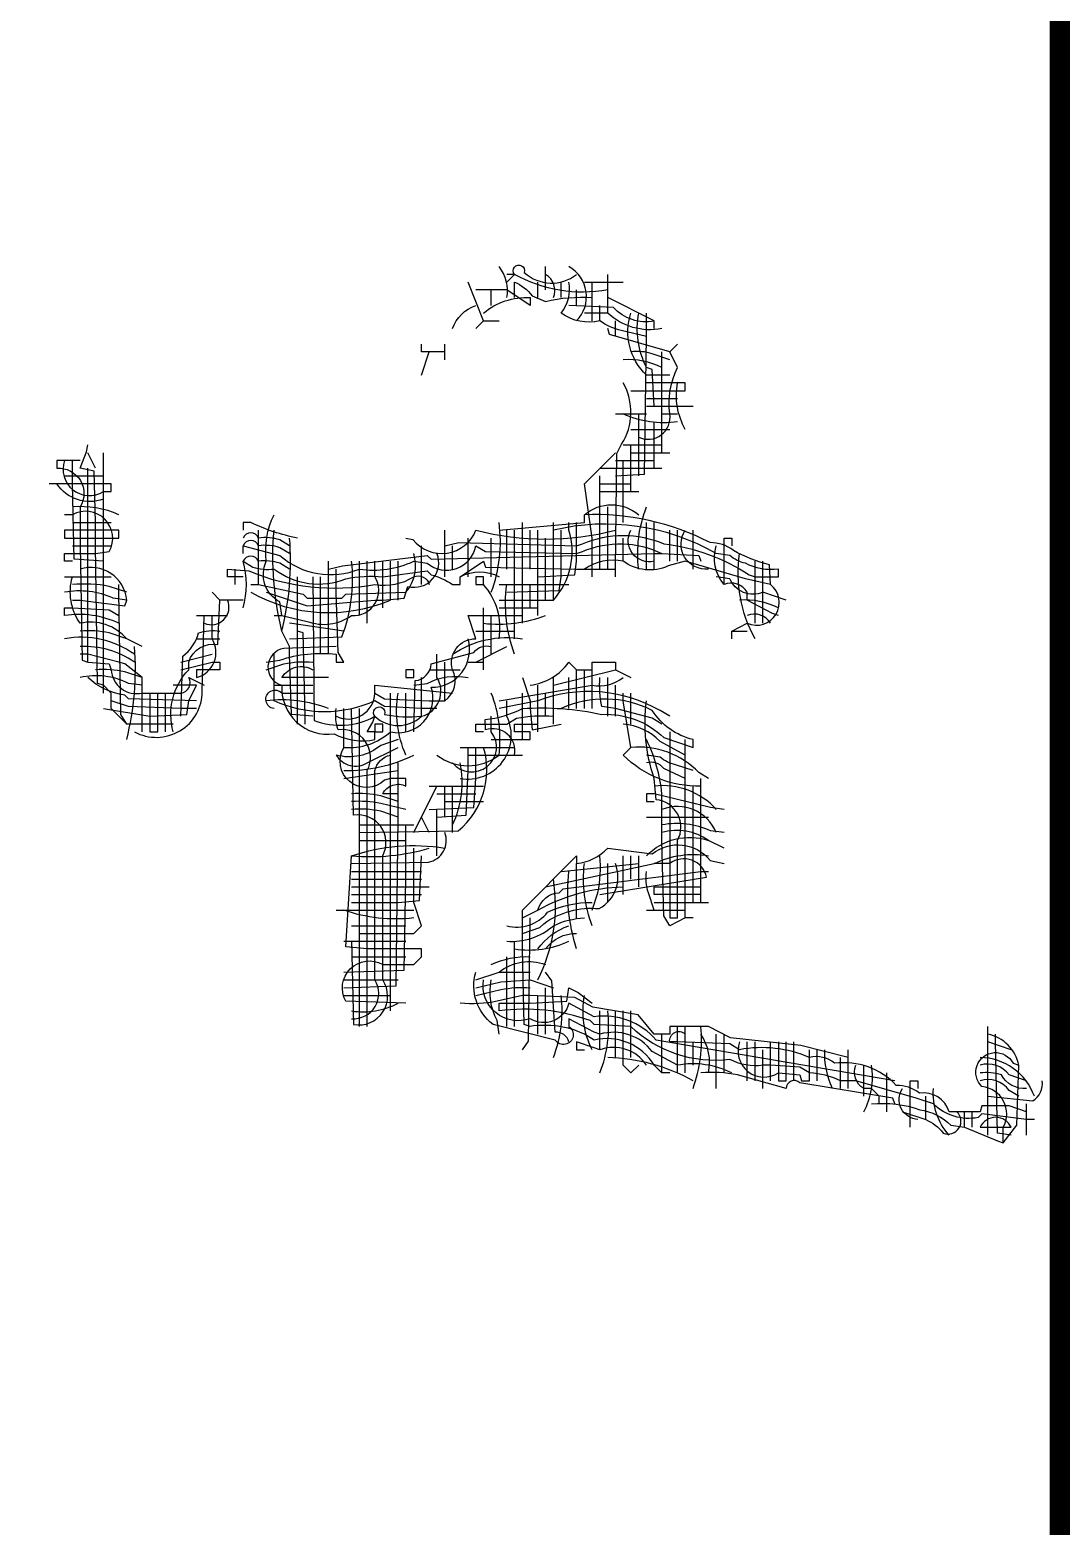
# Model space of a CAD drawing. Extents: x 180850 to 1400258, y 48356 to 327067.
# Drawn here: x 913478 to 914425, y 147074 to 148449 of the extents above; entities that cross this region are included whole.
import ezdxf

# ---------------------------------------------------------------- set-up
doc = ezdxf.new("R2010")
doc.units = 0
doc.header["$LTSCALE"] = 1000
doc.layers.add('PUB_TITLE', color=4, linetype='Continuous')
doc.layers.add('填充', color=251, linetype='Continuous')

# ---------------------------------------------------------------- blocks, each defined once
blk = doc.blocks.new('afsdff')
at = {"color": 7, "linetype": 'Continuous'}
for points in [[(2541692.18, 1890195.68, 0.216752), (2541687.18, 1890215.68)], [(2541692.18, 1890205.68), (2541697.18, 1890210.68, -1.716063), (2541703.43, 1890211.93, 0.368766), (2541737.18, 1890210.68)], [(2541737.18, 1890180.68, 0.489246), (2541732.18, 1890215.68)], [(2541757.18, 1890200.68, -0.174071), (2541697.18, 1890210.68), (2541692.18, 1890210.68)], [(2541697.18, 1890195.68), (2541697.18, 1890205.68, -0.137359), (2541708.43, 1890196.93), (2541717.18, 1890193.18, -0.081161), (2541747.18, 1890195.68)], [(2541722.18, 1890195.68, 0.375), (2541717.18, 1890210.68)], [(2541782.18, 1890170.68), (2541765.93, 1890174.43, -0.089443), (2541752.18, 1890180.68, -0.218273), (2541727.18, 1890185.68, 0.216752), (2541732.18, 1890205.68)], [(2541677.18, 1890185.68, -0.192732), (2541707.18, 1890195.68), (2541707.18, 1890190.68), (2541692.18, 1890200.68), (2541672.18, 1890200.68)], [(2541657.18, 1890175.68, -0.226662), (2541672.18, 1890190.68)], [(2541787.18, 1890180.68, -0.270349), (2541760.93, 1890189.43), (2541732.18, 1890190.68)], [(2541792.18, 1890175.68, -0.238607), (2541757.18, 1890185.68), (2541742.18, 1890185.68)], [(2541797.18, 1890145.68), (2541782.18, 1890145.68, -0.28935), (2541772.18, 1890185.68)], [(2541787.18, 1890125.68), (2541785.93, 1890149.43), (2541782.18, 1890150.68, -0.162278), (2541777.18, 1890185.68)], [(2541777.18, 1890105.68, 0.602952), (2541797.18, 1890120.68, -0.146769), (2541802.18, 1890150.68), (2541797.18, 1890160.68), (2541802.18, 1890165.68)], [(2541792.18, 1890150.68, 0.125644), (2541767.18, 1890155.68)], [(2541797.18, 1890155.68), (2541785.93, 1890159.43, 0.113888), (2541772.18, 1890160.68)], [(2541762.18, 1890015.68), (2541762.18, 1890020.68), (2541763.18, 1890095.18), (2541766.18, 1890101.18, 0.276215), (2541767.18, 1890140.68)], [(2541807.18, 1890110.68, -0.171293), (2541802.18, 1890140.68)], [(2541802.18, 1890115.68, -0.146769), (2541767.18, 1890120.68)], [(2541407.18, 1890090.68, 0.716283), (2541432.18, 1890070.68), (2541437.18, 1890070.68), (2541437.18, 1890075.68), (2541407.18, 1890075.68), (2541397.18, 1890075.68)], [(2541417.18, 1890090.68), (2541402.18, 1890090.68), (2541402.18, 1890085.68, -0.611936), (2541417.18, 1890060.68), (2541417.18, 1890035.68), (2541418.43, 1889961.93), (2541422.18, 1889960.68), (2541435.93, 1889959.43), (2541437.18, 1889955.68, 0.457985), (2541457.18, 1889940.68), (2541482.18, 1889940.68, 0.535184), (2541487.18, 1889950.68), (2541497.18, 1889945.68)], [(2541432.18, 1890065.68, -0.346268), (2541402.18, 1890075.68)], [(2541412.18, 1890025.68), (2541407.18, 1890025.68), (2541407.18, 1890030.68), (2541427.18, 1890030.68), (2541435.93, 1890031.93, 0.757948), (2541412.18, 1890055.68), (2541407.18, 1890055.68)], [(2541442.18, 1890055.68, 0.128288), (2541412.18, 1890060.68)], [(2541687.18, 1890045.68), (2541742.18, 1890050.68), (2541742.18, 1890055.68, -0.366137), (2541777.18, 1890055.68)], [(2541777.18, 1890020.68, -0.123106), (2541782.18, 1890060.68)], [(2541557.18, 1890040.68, -0.065412), (2541527.18, 1890050.68), (2541522.18, 1890050.68), (2541522.18, 1890045.68)], [(2541547.18, 1889990.68), (2541545.93, 1889999.43, -0.400658), (2541537.18, 1890025.68, -0.146769), (2541542.18, 1890055.68)], [(2541652.18, 1890035.68), (2541661.18, 1890037.68), (2541737.18, 1890035.68), (2541740.93, 1890036.93, -0.205686), (2541793.43, 1890036.93, -0.114821), (2541848.43, 1890016.93), (2541852.18, 1890015.68), (2541867.18, 1890015.68), (2541867.18, 1890020.68, -0.162278), (2541845.93, 1890024.43, -0.133918), (2541835.93, 1890029.43), (2541827.18, 1890030.68, 0.190894), (2541722.18, 1890045.68)], [(2541682.18, 1890005.68, 0.123106), (2541687.18, 1890050.68)], [(2541687.18, 1890000.68), (2541722.18, 1890000.68, 0.266412), (2541732.18, 1890045.68), (2541732.18, 1890050.68)], [(2541837.18, 1889975.68), (2541837.18, 1889980.68), (2541847.18, 1889985.68, 0.880794), (2541862.18, 1890010.68), (2541861.43, 1890023.43, -0.065974), (2541838.18, 1890032.68, 0.169723), (2541823.18, 1890037.68, 0.131104), (2541742.18, 1890055.68)], [(2541552.18, 1890035.68), (2541545.93, 1890039.43, 0.113888), (2541532.18, 1890040.68, 0.666667), (2541522.18, 1890040.68)], [(2541552.18, 1890030.68), (2541545.93, 1890034.43, 0.113888), (2541532.18, 1890035.68, 0.666667), (2541522.18, 1890035.68)], [(2541567.18, 1889925.68), (2541553.43, 1889926.93), (2541552.18, 1889965.68), (2541552.18, 1889970.68), (2541547.18, 1889980.68, -0.082763), (2541542.18, 1890045.68)], [(2541547.18, 1889980.68, 0.082763), (2541552.18, 1890040.68)], [(2541627.18, 1890040.68), (2541631.68, 1890039.68, 0.582267), (2541672.18, 1890045.68, 0.125836), (2541762.18, 1890045.68)], [(2541787.18, 1890025.68, -0.651485), (2541772.18, 1890045.68)], [(2541822.18, 1890020.68, -0.634961), (2541807.18, 1890045.68)], [(2541522.18, 1890030.68), (2541522.18, 1890035.68), (2541545.93, 1890029.43, 0.285859), (2541597.18, 1890020.68, 0.148998), (2541632.18, 1890025.68), (2541640.93, 1890024.43, 0.578832), (2541672.18, 1890035.68), (2541678.43, 1890031.93), (2541737.18, 1890030.68), (2541740.93, 1890031.93, -0.218427), (2541792.18, 1890030.68)], [(2541552.18, 1890020.68), (2541545.93, 1890024.43, 0.113888), (2541532.18, 1890025.68, 0.666667), (2541522.18, 1890025.68)], [(2541527.18, 1890010.68), (2541532.18, 1890010.68), (2541560.93, 1890004.43), (2541563.43, 1890001.93), (2541585.93, 1890001.93), (2541588.43, 1890004.43), (2541627.18, 1890005.68, 0.259426), (2541632.18, 1890030.68)], [(2541537.18, 1890005.68), (2541563.43, 1889996.93), (2541607.18, 1890000.68), (2541612.18, 1890000.68), (2541625.93, 1890001.93), (2541628.43, 1890009.43, 0.617326), (2541647.18, 1890030.68)], [(2541867.18, 1889990.68), (2541863.43, 1889991.93), (2541847.18, 1890000.68), (2541847.18, 1890005.68, 0.375), (2541832.18, 1890010.68, -0.259426), (2541827.18, 1890035.68)], [(2541852.18, 1889975.68, -0.163595), (2541842.18, 1890030.68)], [(2541412.18, 1890000.68), (2541417.18, 1890000.68), (2541445.93, 1889996.93), (2541447.18, 1890000.68, 0.478359), (2541417.18, 1890020.68)], [(2541522.18, 1890015.68), (2541512.18, 1890015.68), (2541512.18, 1890020.68), (2541525.93, 1890019.43, 0.144012), (2541607.18, 1890010.68, 0.182402), (2541632.18, 1890015.68, -0.468375), (2541642.18, 1890010.68)], [(2541522.18, 1889995.68, 0.146185), (2541522.18, 1890025.68), (2541528.43, 1890021.93, 0.113888), (2541542.18, 1890020.68, 0.264893), (2541588.43, 1890014.43, -0.071068), (2541612.18, 1890015.68), (2541640.93, 1890019.43), (2541643.43, 1890016.93, -0.089443), (2541657.18, 1890010.68), (2541662.18, 1890010.68), (2541662.18, 1890015.68, -0.248376), (2541687.18, 1890015.68)], [(2541527.18, 1890005.68, 0.232827), (2541617.18, 1890000.68), (2541617.18, 1890025.68)], [(2541542.18, 1889990.68), (2541547.18, 1889990.68), (2541563.43, 1889986.93, 0.247), (2541592.18, 1889990.68, 0.611936), (2541607.18, 1890015.68), (2541607.18, 1890025.68)], [(2541552.18, 1889975.68), (2541585.93, 1889976.93, 0.116955), (2541592.18, 1890025.68)], [(2541862.18, 1890010.68), (2541845.93, 1890014.43), (2541807.18, 1890025.68), (2541796.18, 1890022.68, -0.271673), (2541767.18, 1890025.68, 0.205258), (2541742.18, 1890020.68)], [(2541457.18, 1889970.68), (2541447.18, 1889975.68, 0.277977), (2541417.18, 1889985.68, -0.223304), (2541412.18, 1890015.68)], [(2541447.18, 1890005.68), (2541435.93, 1890009.43, 0.071068), (2541412.18, 1890010.68)], [(2541567.18, 1890015.68), (2541567.93, 1889922.93, 0.218484), (2541607.18, 1889925.68, 0.395949), (2541637.18, 1889925.68), (2541637.18, 1889950.68)], [(2541687.18, 1889975.68, 0.226986), (2541677.18, 1890010.68)], [(2541697.18, 1889965.68, -0.123106), (2541692.18, 1890010.68)], [(2541872.18, 1890000.68), (2541857.18, 1890005.68, -0.416123), (2541835.93, 1890014.43), (2541827.18, 1890015.68)], [(2541447.18, 1890000.68), (2541438.43, 1890001.93, 0.150256), (2541407.18, 1890005.68)], [(2541477.18, 1889915.68, -0.264613), (2541487.18, 1889955.68), (2541487.18, 1889960.68, -0.387572), (2541505.93, 1889971.93), (2541507.18, 1890000.68)], [(2541497.18, 1889985.68, 0.680538), (2541512.18, 1890000.68)], [(2541867.18, 1889995.68, 0.125644), (2541842.18, 1890000.68)], [(2541442.18, 1889985.68, 0.148998), (2541407.18, 1889990.68), (2541407.18, 1889995.68), (2541412.18, 1889995.68), (2541435.93, 1889994.43), (2541442.18, 1889990.68)], [(2541452.18, 1889915.68, 0.569215), (2541495.93, 1889941.93), (2541497.18, 1889990.68)], [(2541482.18, 1889955.68), (2541502.18, 1889960.68), (2541507.18, 1889960.68), (2541507.18, 1889955.68), (2541492.18, 1889955.68), (2541492.18, 1889950.68, 0.506738), (2541502.18, 1889975.68), (2541502.18, 1889990.68)], [(2541582.18, 1889925.68, 0.541267), (2541607.18, 1889940.68), (2541613.43, 1889936.93), (2541642.18, 1889935.68), (2541652.18, 1889935.68, 0.377348), (2541657.18, 1889955.68, -0.509464), (2541672.18, 1889975.68), (2541667.18, 1889990.68), (2541687.18, 1889990.68), (2541702.18, 1889990.68)], [(2541677.18, 1889985.68, 0.119874), (2541717.18, 1889990.68)], [(2541862.18, 1889985.68, 0.375), (2541847.18, 1889990.68)], [(2541447.18, 1889975.68), (2541435.93, 1889979.43, 0.071068), (2541417.18, 1889980.68)], [(2541482.18, 1889925.68), (2541483.43, 1889964.43, 0.162278), (2541493.43, 1889979.43, -0.113888), (2541507.18, 1889980.68)], [(2541452.18, 1889965.68, 0.203452), (2541407.18, 1889975.68)], [(2541452.18, 1889960.68, 0.165075), (2541417.18, 1889970.68)], [(2541447.18, 1889910.68, 0.082763), (2541452.18, 1889970.68)], [(2541582.18, 1889970.68), (2541548.43, 1889969.43, 0.807162), (2541547.18, 1889945.68, 0.476426), (2541580.93, 1889914.43, 0.172355), (2541607.18, 1889910.68), (2541607.18, 1889915.68), (2541602.18, 1889915.68), (2541605.93, 1889921.93), (2541607.18, 1889925.68, -1.716063), (2541613.43, 1889926.93, 0.071068), (2541637.18, 1889925.68, 0.506738), (2541647.18, 1889950.68), (2541647.18, 1889965.68)], [(2541587.18, 1889905.68, 0.207527), (2541617.18, 1889915.68, 0.585063), (2541643.43, 1889944.43, 0.50694), (2541667.18, 1889975.68)], [(2541632.18, 1889915.68), (2541633.18, 1889948.68, 0.369924), (2541643.43, 1889959.43), (2541670.93, 1889966.93, -0.312376), (2541682.18, 1889970.68)], [(2541657.18, 1889965.68, -0.190984), (2541702.18, 1889975.68)], [(2541537.18, 1889960.68), (2541545.93, 1889961.93, -0.113888), (2541582.18, 1889965.68)], [(2541537.18, 1889955.68), (2541548.43, 1889959.43, -0.071068), (2541567.18, 1889960.68)], [(2541647.18, 1889930.68), (2541637.18, 1889930.68), (2541613.43, 1889931.93), (2541607.18, 1889935.68, -0.219375), (2541542.18, 1889935.68), (2541542.18, 1889965.68)], [(2541707.18, 1889945.68, 0.210916), (2541732.18, 1889960.68), (2541737.18, 1889955.68), (2541747.18, 1889955.68), (2541747.18, 1889960.68), (2541762.18, 1889960.68), (2541762.18, 1889955.68), (2541772.18, 1889950.68)], [(2541457.18, 1889945.68), (2541448.43, 1889946.93, 0.172744), (2541417.18, 1889950.68)], [(2541492.18, 1889935.68), (2541448.43, 1889936.93), (2541445.93, 1889939.43, -0.158925), (2541422.18, 1889950.68)], [(2541457.18, 1889950.68), (2541445.93, 1889954.43, 0.071068), (2541427.18, 1889955.68)], [(2541577.18, 1889950.68), (2541547.18, 1889950.68, -0.414214), (2541567.18, 1889955.68)], [(2541632.18, 1889945.68), (2541640.93, 1889946.93, -0.172355), (2541667.18, 1889950.68)], [(2541687.18, 1889935.68), (2541747.18, 1889945.68, 0.216752), (2541767.18, 1889950.68)], [(2541792.18, 1889920.68), (2541785.93, 1889924.43), (2541762.18, 1889930.68), (2541753.43, 1889931.93, -0.071068), (2541752.18, 1889950.68)], [(2541542.18, 1889930.68, -1.432919), (2541547.18, 1889940.68), (2541567.18, 1889940.68)], [(2541797.18, 1889925.68), (2541790.93, 1889929.43, 0.224657), (2541712.18, 1889935.68), (2541687.18, 1889930.68)], [(2541577.18, 1889930.68, 0.123106), (2541537.18, 1889935.68)], [(2541627.18, 1889900.68, -0.149404), (2541622.18, 1889940.68)], [(2541647.18, 1889900.68, 0.342056), (2541687.18, 1889900.68, 0.123106), (2541682.18, 1889940.68)], [(2541662.18, 1889885.68, 0.615482), (2541692.18, 1889925.68), (2541692.18, 1889935.68)], [(2541697.18, 1889900.68, 0.577429), (2541678.43, 1889916.93), (2541678.18, 1889923.68, 0.096935), (2541702.18, 1889930.68, -0.071068), (2541753.43, 1889926.93, -0.206167), (2541793.43, 1889911.93), (2541812.18, 1889905.68), (2541812.18, 1889910.68, -0.191029), (2541785.93, 1889929.43, 0.230021), (2541727.18, 1889930.68)], [(2541817.18, 1889880.68, -0.205099), (2541767.18, 1889900.68), (2541772.18, 1889905.68), (2541767.18, 1889935.68), (2541767.18, 1889940.68)], [(2541797.18, 1889915.68), (2541797.18, 1889860.68), (2541797.18, 1889795.68), (2541802.18, 1889795.68), (2541802.18, 1889845.68, 0.536775), (2541788.43, 1889871.93), (2541787.18, 1889885.68, -0.115797), (2541782.18, 1889935.68)], [(2541602.18, 1889725.68), (2541602.18, 1889890.68, 0.618717), (2541583.43, 1889916.93, -0.113888), (2541582.18, 1889930.68)], [(2541622.18, 1889875.68), (2541612.18, 1889875.68, -0.414214), (2541627.18, 1889880.68), (2541627.18, 1889885.68), (2541617.18, 1889885.68), (2541613.43, 1889884.43, -0.876687), (2541587.18, 1889905.68), (2541587.18, 1889930.68)], [(2541592.18, 1889780.68), (2541593.43, 1889726.93, 0.664893), (2541612.18, 1889755.68), (2541612.18, 1889835.68, 0.618717), (2541593.43, 1889861.93), (2541592.18, 1889930.68)], [(2541657.18, 1889895.68, 0.986338), (2541682.18, 1889915.68), (2541682.18, 1889925.68)], [(2541677.18, 1889915.68), (2541672.18, 1889915.68), (2541672.18, 1889920.68), (2541692.18, 1889920.68), (2541698.43, 1889924.43, -0.071068), (2541722.18, 1889925.68)], [(2541807.18, 1889900.68), (2541790.93, 1889909.43, 0.187), (2541767.18, 1889920.68)], [(2541622.18, 1889910.68), (2541610.93, 1889906.93, -0.245819), (2541582.18, 1889900.68, 0.414214), (2541602.18, 1889895.68), (2541622.18, 1889905.68)], [(2541597.18, 1889850.68), (2541660.93, 1889851.93, 0.300353), (2541677.18, 1889905.68)], [(2541822.18, 1889885.68), (2541815.93, 1889889.43, 0.225405), (2541772.18, 1889905.68)], [(2541812.18, 1889795.68), (2541807.18, 1889795.68), (2541797.18, 1889790.68), (2541793.43, 1889796.93), (2541792.18, 1889845.68), (2541792.18, 1889875.68, 0.089283), (2541782.18, 1889910.68)], [(2541587.18, 1889890.68, 0.116702), (2541632.18, 1889900.68)], [(2541592.18, 1889730.68, 0.611936), (2541607.18, 1889755.68), (2541607.18, 1889890.68, -0.295923), (2541617.18, 1889900.68)], [(2541657.18, 1889855.68, 0.162278), (2541662.18, 1889895.68)], [(2541812.18, 1889890.68), (2541800.93, 1889894.43, -0.133918), (2541790.93, 1889899.43), (2541782.18, 1889900.68)], [(2541807.18, 1889885.68), (2541793.43, 1889891.93, 0.312376), (2541782.18, 1889895.68)], [(2541622.18, 1889870.68), (2541610.93, 1889874.43, 0.071068), (2541592.18, 1889875.68)], [(2541827.18, 1889865.68, 0.242107), (2541787.18, 1889880.68)], [(2541627.18, 1889865.68), (2541610.93, 1889869.43, 0.071068), (2541592.18, 1889870.68)], [(2541622.18, 1889860.68), (2541610.93, 1889864.43, 0.071068), (2541592.18, 1889865.68)], [(2541827.18, 1889850.68, 0.408646), (2541792.18, 1889865.68)], [(2541832.18, 1889850.68), (2541823.43, 1889851.93, 0.150256), (2541792.18, 1889855.68)], [(2541592.18, 1889830.68), (2541641.68, 1889831.68, 0.473148), (2541652.18, 1889850.68)], [(2541782.18, 1889835.68, -0.28935), (2541822.18, 1889845.68)], [(2541832.18, 1889840.68), (2541822.18, 1889845.68, 0.223304), (2541792.18, 1889850.68)], [(2541627.18, 1889740.68), (2541588.43, 1889741.93, -0.757948), (2541612.18, 1889765.68), (2541617.18, 1889765.68), (2541632.18, 1889765.68), (2541637.18, 1889770.68), (2541637.18, 1889775.68), (2541602.18, 1889775.68), (2541588.43, 1889776.93), (2541592.18, 1889835.68, -0.123644), (2541652.18, 1889840.68)], [(2541592.18, 1889835.68, 0.09294), (2541642.18, 1889840.68)], [(2541797.18, 1889695.68), (2541792.18, 1889695.68), (2541787.18, 1889700.68, 0.325341), (2541748.43, 1889716.93), (2541742.18, 1889720.68, 0.148998), (2541707.18, 1889725.68), (2541703.43, 1889726.93), (2541702.18, 1889775.68), (2541702.18, 1889800.68), (2541737.18, 1889835.68), (2541737.18, 1889830.68, 0.173214), (2541757.18, 1889840.68), (2541785.93, 1889836.93, -0.423084), (2541823.18, 1889832.68), (2541832.18, 1889830.68)], [(2541717.18, 1889815.68), (2541787.18, 1889830.68, -0.162278), (2541822.18, 1889835.68)], [(2541747.18, 1889800.68), (2541750.93, 1889811.93, 0.071068), (2541752.18, 1889835.68)], [(2541702.18, 1889785.68), (2541713.43, 1889789.43), (2541715.93, 1889791.93, -0.182797), (2541751.68, 1889801.68, 0.377812), (2541762.18, 1889830.68)], [(2541702.18, 1889795.68), (2541712.18, 1889800.68, -0.325944), (2541725.93, 1889811.93), (2541728.43, 1889814.43), (2541817.18, 1889825.68), (2541822.18, 1889825.68)], [(2541737.18, 1889775.68, -0.10594), (2541732.18, 1889825.68)], [(2541747.18, 1889790.68, -0.123106), (2541742.18, 1889830.68)], [(2541752.18, 1889810.68), (2541820.93, 1889821.93, 0.554248), (2541797.18, 1889830.68), (2541787.18, 1889830.68)], [(2541787.18, 1889800.68), (2541783.43, 1889811.93, -0.113888), (2541782.18, 1889825.68)], [(2541712.18, 1889755.68, 0.157215), (2541722.18, 1889820.68)], [(2541712.18, 1889800.68, -0.124608), (2541767.18, 1889815.68)], [(2541632.18, 1889795.68, -0.113888), (2541587.18, 1889800.68)], [(2541692.18, 1889790.68, 0.306823), (2541718.43, 1889799.43, -0.110696), (2541747.18, 1889805.68)], [(2541692.18, 1889780.68, 0.207527), (2541722.18, 1889790.68, -0.101873), (2541742.18, 1889795.68)], [(2541712.18, 1889775.68, -0.150652), (2541732.18, 1889790.68)], [(2541697.18, 1889775.68, 0.148998), (2541732.18, 1889780.68)], [(2541717.18, 1889775.68, -0.245187), (2541737.18, 1889785.68)], [(2541672.18, 1889755.68), (2541687.18, 1889760.68, -0.259868), (2541717.18, 1889765.68)], [(2541682.18, 1889765.68, -0.119092), (2541707.18, 1889770.68)], [(2541837.18, 1889695.68, 0.162278), (2541802.18, 1889700.68), (2541785.93, 1889709.43, 0.312376), (2541752.18, 1889720.68), (2541748.43, 1889721.93), (2541732.18, 1889730.68), (2541732.18, 1889725.68, -1.227417), (2541723.43, 1889716.93), (2541683.43, 1889726.93, -0.312376), (2541672.18, 1889760.68)], [(2541732.18, 1889715.68, 0.369924), (2541723.43, 1889721.93), (2541721.18, 1889755.18), (2541717.18, 1889760.68)], [(2541672.18, 1889745.68), (2541688.43, 1889749.43, -0.071068), (2541707.18, 1889750.68)], [(2541942.18, 1889690.68), (2541788.43, 1889716.93, 0.25829), (2541748.43, 1889731.93), (2541732.18, 1889740.68, -0.506738), (2541707.18, 1889730.68, -0.571461), (2541677.18, 1889755.68)], [(2541687.18, 1889720.68), (2541685.93, 1889729.43, -0.172355), (2541682.18, 1889755.68)], [(2542032.18, 1889665.68), (2542027.18, 1889665.68), (2541998.43, 1889669.43), (2541995.93, 1889666.93, -0.245939), (2541967.18, 1889675.68), (2541955.93, 1889679.43), (2541917.18, 1889690.68), (2541907.18, 1889690.68, 0.101873), (2541887.18, 1889695.68), (2541880.93, 1889699.43), (2541862.18, 1889700.68), (2541857.18, 1889700.68, -0.162278), (2541835.93, 1889704.43, -0.228378), (2541772.18, 1889725.68), (2541748.43, 1889726.93), (2541745.93, 1889729.43, 0.121775), (2541687.18, 1889735.68), (2541687.18, 1889740.68), (2541707.18, 1889740.68), (2541730.93, 1889741.93), (2541732.18, 1889750.68), (2541738.18, 1889747.68), (2541747.18, 1889740.68)], [(2541592.18, 1889735.68, 0.162278), (2541622.18, 1889740.68)], [(2541912.18, 1889705.68), (2541881.59, 1889713.33), (2541836.43, 1889718.43), (2541822.18, 1889725.68), (2541797.18, 1889725.68), (2541797.18, 1889720.68), (2541787.18, 1889720.68), (2541776.77, 1889733.25), (2541747.58, 1889738.12), (2541735.93, 1889744.43), (2541707.18, 1889745.68), (2541702.18, 1889745.68), (2541685.93, 1889741.93, -0.071068), (2541662.18, 1889740.68)], [(2541722.18, 1889705.68, 0.123106), (2541727.18, 1889745.68)], [(2541747.18, 1889710.68, -0.162278), (2541742.18, 1889745.68)], [(2541752.18, 1889695.68, 0.123106), (2541757.18, 1889735.68)], [(2542027.18, 1889670.68), (2542015.93, 1889674.43), (2541998.43, 1889674.43), (2541997.18, 1889670.68), (2541977.18, 1889670.68, 0.378765), (2541958.18, 1889682.68, 0.169723), (2541943.18, 1889687.68, 0.241199), (2541903.43, 1889701.93, 0.24085), (2541887.18, 1889705.68, 0.149701), (2541842.18, 1889710.68), (2541835.93, 1889714.43), (2541802.18, 1889715.68), (2541797.18, 1889715.68, -0.720759), (2541807.18, 1889720.68)], [(2541812.18, 1889685.68, 0.114587), (2541817.18, 1889725.68)], [(2541822.18, 1889695.68, 0.205258), (2541817.18, 1889720.68)], [(2541927.18, 1889675.68, -0.113888), (2541958.43, 1889671.93, -0.158108), (2541978.43, 1889661.93), (2541987.18, 1889660.68), (2542008.43, 1889651.93), (2542012.18, 1889650.68), (2542020.93, 1889661.93), (2542022.18, 1889700.68, 0.302776), (2542002.18, 1889720.68)], [(2541782.18, 1889700.68, 0.346268), (2541752.18, 1889710.68), (2541748.43, 1889711.93), (2541737.18, 1889715.68), (2541737.18, 1889710.68), (2541742.18, 1889710.68)], [(2541842.18, 1889715.68, 0.716283), (2541867.18, 1889695.68), (2541880.93, 1889694.43), (2541882.18, 1889690.68), (2541887.18, 1889690.68), (2541887.18, 1889710.68)], [(2541902.18, 1889685.68, -0.125644), (2541897.18, 1889710.68)], [(2541812.18, 1889690.68, 0.119495), (2541757.18, 1889705.68)], [(2541932.18, 1889675.68), (2541932.18, 1889680.68), (2541927.18, 1889685.68), (2541922.18, 1889685.68, -0.375), (2541917.18, 1889700.68)], [(2541922.18, 1889670.68, 0.171293), (2541927.18, 1889700.68)], [(2542012.18, 1889650.68), (2542012.18, 1889660.68, 0.536775), (2541998.43, 1889686.93, -1.18651), (2542018.43, 1889701.93), (2542022.18, 1889700.68)], [(2542032.18, 1889680.68, 0.312171), (2541997.18, 1889705.68)], [(2542027.18, 1889690.68), (2542015.93, 1889694.43, 0.320465), (2541997.18, 1889700.68)], [(2541942.18, 1889675.68), (2541940.93, 1889679.43), (2541880.93, 1889689.43, 0.649873), (2541872.18, 1889685.68), (2541840.93, 1889694.43, 0.071068), (2541817.18, 1889695.68)], [(2542027.18, 1889685.68, -0.296243), (2542010.93, 1889694.43, 0.113888), (2541997.18, 1889695.68)], [(2542022.18, 1889680.68), (2542015.93, 1889684.43, 0.320465), (2541997.18, 1889690.68)], [(2542002.18, 1889680.68), (2542031.18, 1889677.68, 0.298825), (2542037.18, 1889690.68)], [(2541957.18, 1889665.68, -0.57437), (2541947.18, 1889685.68)], [(2541977.18, 1889655.68, -0.207527), (2541967.18, 1889685.68)], [(2541947.18, 1889670.68), (2541962.18, 1889665.68, -0.123106), (2541973.43, 1889656.93, 0.841721), (2541982.18, 1889670.68)], [(2542017.18, 1889660.68, 0.641698), (2541997.18, 1889660.68), (2542017.18, 1889660.68)]]:
    blk.add_lwpolyline(points, format="xyb", dxfattribs=at)
for points in [[(2541717.18, 1890200.68), (2541717.18, 1890215.68)], [(2541677.18, 1890180.68), (2541667.18, 1890205.68)], [(2541712.18, 1890195.68), (2541712.18, 1890205.68)], [(2541727.18, 1890195.68), (2541727.18, 1890205.68)], [(2541742.18, 1890205.68), (2541767.18, 1890205.68)], [(2541747.18, 1890180.68), (2541747.18, 1890205.68)], [(2541757.18, 1890185.68), (2541757.18, 1890210.68)], [(2541682.18, 1890190.68), (2541682.18, 1890200.68)], [(2541737.18, 1890190.68), (2541737.18, 1890200.68)], [(2541787.18, 1890175.68), (2541787.18, 1890180.68), (2541757.18, 1890195.68)], [(2541752.18, 1890180.68), (2541752.18, 1890190.68)], [(2541762.18, 1890080.68), (2541780.93, 1890081.93), (2541782.18, 1890170.68), (2541782.18, 1890185.68)], [(2541672.18, 1890175.68), (2541677.18, 1890180.68), (2541687.18, 1890180.68)], [(2541797.18, 1890160.68), (2541758.43, 1890171.93), (2541757.18, 1890175.68)], [(2541762.18, 1890170.68), (2541762.18, 1890180.68)], [(2541652.18, 1890160.68), (2541637.18, 1890160.68), (2541637.18, 1890165.68)], [(2541652.18, 1890155.68), (2541652.18, 1890165.68)], [(2541637.18, 1890145.68), (2541642.18, 1890160.68)], [(2541792.18, 1890095.68), (2541792.18, 1890160.68)], [(2541772.18, 1890135.68), (2541802.18, 1890135.68), (2541807.18, 1890135.68), (2541807.18, 1890140.68), (2541782.18, 1890140.68)], [(2541782.18, 1890130.68), (2541802.18, 1890130.68)], [(2541782.18, 1890125.68), (2541812.18, 1890125.68)], [(2541762.18, 1890120.68), (2541782.18, 1890120.68)], [(2541777.18, 1890080.68), (2541777.18, 1890120.68)], [(2541787.18, 1890085.68), (2541787.18, 1890115.68)], [(2541792.18, 1890120.68), (2541802.18, 1890120.68)], [(2541772.18, 1890110.68), (2541797.18, 1890110.68)], [(2541477.18, 1889920.68), (2541447.18, 1889920.68), (2541437.18, 1889930.68), (2541437.18, 1889940.68), (2541432.18, 1889945.68), (2541428.43, 1889946.93), (2541427.18, 1890035.68), (2541427.18, 1890050.68), (2541426.18, 1890083.68), (2541417.18, 1890085.68), (2541421.18, 1890096.18), (2541422.18, 1890100.68)], [(2541427.18, 1890085.68), (2541422.18, 1890095.68)], [(2541432.18, 1889940.68), (2541432.18, 1890095.68)], [(2541747.18, 1890015.68), (2541747.18, 1890040.68), (2541742.18, 1890075.68), (2541762.18, 1890095.68)], [(2541767.18, 1890100.68), (2541792.18, 1890100.68)], [(2541772.18, 1890070.68), (2541772.18, 1890100.68)], [(2541772.18, 1890095.68), (2541797.18, 1890095.68)], [(2541432.18, 1890025.68), (2541413.43, 1890026.93), (2541412.18, 1890075.68), (2541412.18, 1890090.68)], [(2541422.18, 1889960.68), (2541422.18, 1890085.68)], [(2541752.18, 1890085.68), (2541792.18, 1890085.68)], [(2541762.18, 1890090.68), (2541787.18, 1890090.68)], [(2541767.18, 1890050.68), (2541767.18, 1890090.68)], [(2541407.18, 1890080.68), (2541432.18, 1890080.68)], [(2541752.18, 1890020.68), (2541752.18, 1890080.68)], [(2541752.18, 1890075.68), (2541772.18, 1890075.68)], [(2541752.18, 1890070.68), (2541777.18, 1890070.68)], [(2541757.18, 1890020.68), (2541757.18, 1890060.68)], [(2541412.18, 1890050.68), (2541437.18, 1890050.68)], [(2541702.18, 1889985.68), (2541702.18, 1890050.68)], [(2541712.18, 1890015.68), (2541735.93, 1890016.93), (2541737.18, 1890025.68), (2541737.18, 1890050.68)], [(2541722.18, 1890000.68), (2541722.18, 1890050.68)], [(2541782.18, 1890020.68), (2541782.18, 1890050.68)], [(2541787.18, 1890020.68), (2541787.18, 1890050.68)], [(2541437.18, 1890040.68), (2541442.18, 1890040.68), (2541442.18, 1890045.68), (2541432.18, 1890045.68), (2541422.18, 1890045.68), (2541407.18, 1890045.68), (2541407.18, 1890040.68), (2541437.18, 1890040.68)], [(2541532.18, 1890010.68), (2541532.18, 1890045.68)], [(2541652.18, 1890015.68), (2541652.18, 1890045.68)], [(2541667.18, 1890015.68), (2541667.18, 1890040.68)], [(2541682.18, 1890015.68), (2541682.18, 1890040.68)], [(2541692.18, 1890005.68), (2541725.93, 1890006.93), (2541727.18, 1890015.68), (2541727.18, 1890045.68)], [(2541692.18, 1890020.68), (2541692.18, 1890045.68)], [(2541697.18, 1889975.68), (2541697.18, 1890045.68)], [(2541707.18, 1890020.68), (2541707.18, 1890045.68)], [(2541712.18, 1889990.68), (2541712.18, 1890045.68)], [(2541717.18, 1890000.68), (2541717.18, 1890040.68)], [(2541767.18, 1890025.68), (2541767.18, 1890040.68)], [(2541797.18, 1890025.68), (2541797.18, 1890045.68)], [(2541802.18, 1890025.68), (2541802.18, 1890045.68)], [(2541812.18, 1890020.68), (2541812.18, 1890045.68)], [(2541832.18, 1890010.68), (2541832.18, 1890015.68), (2541832.18, 1890040.68), (2541837.18, 1890040.68), (2541837.18, 1890035.68)], [(2541412.18, 1890035.68), (2541437.18, 1890035.68)], [(2541577.18, 1890020.68), (2541586.18, 1890022.68), (2541640.93, 1890029.43), (2541643.43, 1890026.93), (2541787.18, 1890030.68), (2541792.18, 1890030.68), (2541815.93, 1890029.43), (2541817.18, 1890025.68)], [(2541637.18, 1890010.68), (2541637.18, 1890035.68)], [(2541657.18, 1890020.68), (2541657.18, 1890035.68)], [(2541517.18, 1890010.68), (2541517.18, 1890020.68)], [(2541577.18, 1889965.68), (2541577.18, 1890025.68)], [(2541582.18, 1889965.68), (2541582.18, 1889960.68), (2541587.18, 1889960.68), (2541583.43, 1889966.93), (2541582.18, 1890005.68), (2541582.18, 1890020.68)], [(2541597.18, 1889990.68), (2541597.18, 1890025.68)], [(2541602.18, 1889985.68), (2541602.18, 1890025.68)], [(2541612.18, 1889995.68), (2541612.18, 1890025.68)], [(2541622.18, 1890000.68), (2541622.18, 1890025.68)], [(2541662.18, 1890015.68), (2541677.18, 1890025.68), (2541678.43, 1890021.93), (2541737.18, 1890020.68), (2541762.18, 1890020.68)], [(2541852.18, 1889985.68), (2541852.18, 1890025.68)], [(2541857.18, 1889985.68), (2541857.18, 1890025.68)], [(2541407.18, 1890015.68), (2541437.18, 1890015.68)], [(2541447.18, 1889920.68), (2541443.43, 1889926.93), (2541442.18, 1890005.68), (2541442.18, 1890010.68)], [(2541557.18, 1889920.68), (2541557.18, 1890015.68)], [(2541572.18, 1889965.68), (2541572.18, 1890015.68)], [(2541677.18, 1890010.68), (2541677.18, 1890015.68), (2541672.18, 1890015.68), (2541672.18, 1890010.68), (2541677.18, 1890010.68)], [(2541687.18, 1890010.68), (2541732.18, 1890010.68)], [(2541707.18, 1889995.68), (2541707.18, 1890010.68)], [(2541522.18, 1890000.68), (2541507.18, 1890000.68), (2541502.18, 1890005.68)], [(2541492.18, 1889990.68), (2541512.18, 1889990.68)], [(2541677.18, 1889955.68), (2541677.18, 1889995.68)], [(2541682.18, 1889965.68), (2541682.18, 1889990.68)], [(2541687.18, 1889995.68), (2541712.18, 1889995.68)], [(2541587.18, 1889980.68), (2541552.18, 1889985.68)], [(2541562.18, 1889920.68), (2541562.18, 1889925.68), (2541560.93, 1889979.43), (2541557.18, 1889980.68)], [(2541672.18, 1889980.68), (2541697.18, 1889980.68)], [(2541837.18, 1889980.68), (2541847.18, 1889980.68)], [(2541492.18, 1889975.68), (2541507.18, 1889975.68)], [(2541672.18, 1889960.68), (2541692.18, 1889970.68)], [(2541457.18, 1889915.68), (2541457.18, 1889950.68), (2541445.93, 1889959.43), (2541442.18, 1889960.68), (2541422.18, 1889965.68), (2541417.18, 1889965.68)], [(2541482.18, 1889960.68), (2541502.18, 1889965.68)], [(2541652.18, 1889935.68), (2541652.18, 1889960.68)], [(2541667.18, 1889960.68), (2541677.18, 1889960.68)], [(2541632.18, 1889950.68), (2541632.18, 1889955.68), (2541627.18, 1889955.68), (2541627.18, 1889950.68), (2541632.18, 1889950.68)], [(2541642.18, 1889955.68), (2541662.18, 1889955.68)], [(2541702.18, 1889950.68), (2541707.18, 1889935.68), (2541707.18, 1889930.68), (2541708.43, 1889916.93), (2541727.18, 1889920.68)], [(2541722.18, 1889945.68), (2541762.18, 1889955.68)], [(2541722.18, 1889920.68), (2541722.18, 1889950.68)], [(2541732.18, 1889930.68), (2541732.18, 1889950.68)], [(2541737.18, 1889930.68), (2541737.18, 1889955.68)], [(2541742.18, 1889930.68), (2541742.18, 1889955.68)], [(2541747.18, 1889930.68), (2541747.18, 1889955.68)], [(2541757.18, 1889925.68), (2541757.18, 1889950.68)], [(2541432.18, 1889930.68), (2541462.18, 1889925.68), (2541485.93, 1889926.93), (2541487.18, 1889935.68), (2541492.18, 1889945.68), (2541477.18, 1889945.68)], [(2541542.18, 1889945.68), (2541567.18, 1889945.68)], [(2541607.18, 1889940.68), (2541607.18, 1889945.68), (2541657.18, 1889940.68)], [(2541712.18, 1889915.68), (2541712.18, 1889945.68)], [(2541762.18, 1889925.68), (2541762.18, 1889945.68)], [(2541492.18, 1889930.68), (2541482.18, 1889930.68), (2541448.43, 1889931.93), (2541437.18, 1889935.68)], [(2541462.18, 1889940.68), (2541462.18, 1889915.68), (2541467.18, 1889915.68), (2541467.18, 1889940.68)], [(2541472.18, 1889915.68), (2541472.18, 1889940.68)], [(2541617.18, 1889735.68), (2541617.18, 1889940.68)], [(2541627.18, 1889915.68), (2541627.18, 1889940.68)], [(2541702.18, 1889910.68), (2541702.18, 1889940.68)], [(2541717.18, 1889925.68), (2541717.18, 1889940.68)], [(2541772.18, 1889920.68), (2541772.18, 1889940.68)], [(2541597.18, 1889725.68), (2541597.18, 1889930.68)], [(2541612.18, 1889915.68), (2541612.18, 1889920.68), (2541607.18, 1889920.68), (2541607.18, 1889915.68), (2541612.18, 1889915.68)], [(2541682.18, 1889910.68), (2541707.18, 1889910.68), (2541707.18, 1889915.68), (2541697.18, 1889915.68), (2541697.18, 1889920.68), (2541712.18, 1889920.68)], [(2541642.18, 1889865.68), (2541670.93, 1889866.93), (2541672.18, 1889885.68), (2541672.18, 1889905.68)], [(2541647.18, 1889860.68), (2541665.93, 1889861.93), (2541667.18, 1889890.68), (2541667.18, 1889905.68)], [(2541662.18, 1889905.68), (2541697.18, 1889905.68)], [(2541807.18, 1889795.68), (2541807.18, 1889910.68)], [(2541587.18, 1889750.68), (2541620.93, 1889751.93), (2541622.18, 1889860.68), (2541622.18, 1889895.68)], [(2541667.18, 1889900.68), (2541702.18, 1889900.68)], [(2541587.18, 1889885.68), (2541622.18, 1889890.68)], [(2541817.18, 1889805.68), (2541817.18, 1889885.68)], [(2541632.18, 1889850.68), (2541647.18, 1889880.68)], [(2541642.18, 1889880.68), (2541677.18, 1889880.68)], [(2541647.18, 1889875.68), (2541672.18, 1889875.68)], [(2541652.18, 1889860.68), (2541652.18, 1889880.68)], [(2541657.18, 1889850.68), (2541657.18, 1889880.68)], [(2541832.18, 1889865.68), (2541823.43, 1889866.93), (2541787.18, 1889875.68), (2541782.18, 1889875.68), (2541782.18, 1889870.68), (2541787.18, 1889870.68)], [(2541812.18, 1889805.68), (2541812.18, 1889880.68)], [(2541647.18, 1889835.68), (2541647.18, 1889865.68)], [(2541652.18, 1889870.68), (2541677.18, 1889870.68)], [(2541587.18, 1889760.68), (2541625.93, 1889761.93), (2541627.18, 1889820.68), (2541627.18, 1889855.68)], [(2541597.18, 1889855.68), (2541632.18, 1889855.68)], [(2541642.18, 1889850.68), (2541637.18, 1889860.68)], [(2541782.18, 1889860.68), (2541822.18, 1889860.68)], [(2541597.18, 1889845.68), (2541627.18, 1889845.68)], [(2541592.18, 1889805.68), (2541622.18, 1889805.68), (2541635.93, 1889806.93), (2541637.18, 1889835.68)], [(2541597.18, 1889785.68), (2541632.18, 1889785.68), (2541637.18, 1889790.68), (2541632.18, 1889805.68), (2541632.18, 1889840.68)], [(2541767.18, 1889810.68), (2541767.18, 1889835.68)], [(2541772.18, 1889820.68), (2541772.18, 1889835.68)], [(2541777.18, 1889815.68), (2541777.18, 1889835.68)], [(2541592.18, 1889825.68), (2541637.18, 1889825.68)], [(2541727.18, 1889825.68), (2541777.18, 1889830.68)], [(2541737.18, 1889795.68), (2541737.18, 1889830.68)], [(2541757.18, 1889805.68), (2541757.18, 1889830.68)], [(2541592.18, 1889820.68), (2541637.18, 1889820.68)], [(2541592.18, 1889815.68), (2541642.18, 1889815.68)], [(2541817.18, 1889810.68), (2541787.18, 1889810.68), (2541787.18, 1889815.68), (2541817.18, 1889815.68)], [(2541592.18, 1889810.68), (2541637.18, 1889810.68)], [(2541582.18, 1889800.68), (2541632.18, 1889800.68)], [(2541782.18, 1889800.68), (2541807.18, 1889800.68)], [(2541787.18, 1889805.68), (2541822.18, 1889805.68)], [(2541592.18, 1889790.68), (2541627.18, 1889790.68)], [(2541702.18, 1889710.68), (2541706.18, 1889716.18), (2541707.18, 1889795.68)], [(2541587.18, 1889780.68), (2541627.18, 1889780.68)], [(2541697.18, 1889725.68), (2541697.18, 1889780.68)], [(2541592.18, 1889770.68), (2541627.18, 1889770.68)], [(2541692.18, 1889725.68), (2541692.18, 1889770.68)], [(2541687.18, 1889760.68), (2541707.18, 1889760.68)], [(2541587.18, 1889755.68), (2541622.18, 1889755.68)], [(2541672.18, 1889750.68), (2541688.43, 1889754.43), (2541707.18, 1889755.68), (2541722.18, 1889750.68)], [(2541717.18, 1889720.68), (2541717.18, 1889750.68)], [(2541587.18, 1889745.68), (2541617.18, 1889745.68)], [(2541712.18, 1889720.68), (2541712.18, 1889745.68)], [(2541752.18, 1889710.68), (2541752.18, 1889735.68)], [(2541762.18, 1889705.68), (2541762.18, 1889735.68)], [(2541777.18, 1889700.68), (2541772.18, 1889695.68), (2541767.18, 1889700.68), (2541767.18, 1889730.68), (2541767.18, 1889735.68)], [(2541772.18, 1889705.68), (2541772.18, 1889735.68)], [(2541792.18, 1889695.68), (2541792.18, 1889720.68)], [(2541802.18, 1889695.68), (2541802.18, 1889725.68)], [(2541807.18, 1889695.68), (2541807.18, 1889725.68)], [(2541827.18, 1889685.68), (2541827.18, 1889720.68)], [(2541832.18, 1889695.68), (2541832.18, 1889720.68)], [(2542002.18, 1889655.68), (2542002.18, 1889725.68)], [(2542017.18, 1889655.68), (2542008.43, 1889656.93), (2542007.18, 1889715.68), (2542007.18, 1889720.68)], [(2541812.18, 1889700.68), (2541812.18, 1889715.68)], [(2541847.18, 1889690.68), (2541847.18, 1889715.68)], [(2541852.18, 1889690.68), (2541852.18, 1889715.68)], [(2541857.18, 1889685.68), (2541857.18, 1889710.68)], [(2541862.18, 1889690.68), (2541862.18, 1889715.68)], [(2541867.18, 1889715.68), (2541867.18, 1889690.68), (2541872.18, 1889690.68), (2541872.18, 1889715.68)], [(2541877.18, 1889690.68), (2541877.18, 1889715.68)], [(2541892.18, 1889690.68), (2541892.18, 1889710.68)], [(2541912.18, 1889685.68), (2541912.18, 1889710.68)], [(2542017.18, 1889710.68), (2542002.18, 1889715.68)], [(2541907.18, 1889685.68), (2541907.18, 1889705.68)], [(2541922.18, 1889680.68), (2541922.18, 1889700.68)], [(2541937.18, 1889670.68), (2541937.18, 1889695.68)], [(2541952.18, 1889660.68), (2541952.18, 1889665.68), (2541952.18, 1889690.68), (2541957.18, 1889690.68), (2541957.18, 1889685.68)], [(2541962.18, 1889665.68), (2541962.18, 1889680.68)], [(2542027.18, 1889655.68), (2542027.18, 1889675.68)], [(2541987.18, 1889660.68), (2541987.18, 1889670.68)], [(2541992.18, 1889660.68), (2541992.18, 1889670.68)]]:
    blk.add_lwpolyline(points, dxfattribs=at)

msp = doc.modelspace()

# ---------------------------------------------------------------- linework, layer by layer
at = {"layer": 'PUB_TITLE', "const_width": 212.12}
for points in [[(800540.8, 137796.11), (800540.8, 218967.75), (914520.49, 218967.75), (914520.49, 137796.11)], [(904621.51, 218967.75), (914520.49, 218967.75), (914520.49, 137796.11), (904621.51, 137796.11)]]:
    msp.add_lwpolyline(points, close=True, dxfattribs=at)

# ---------------------------------------------------------------- block references
at = {"layer": '填充', "xscale": 1.4253541302, "yscale": 1.4253541302, "zscale": 1.4253541302}
msp.add_blockref('afsdff', (-2708895.72, -2545995.07), dxfattribs=at)

doc.saveas('drawing.dxf')
